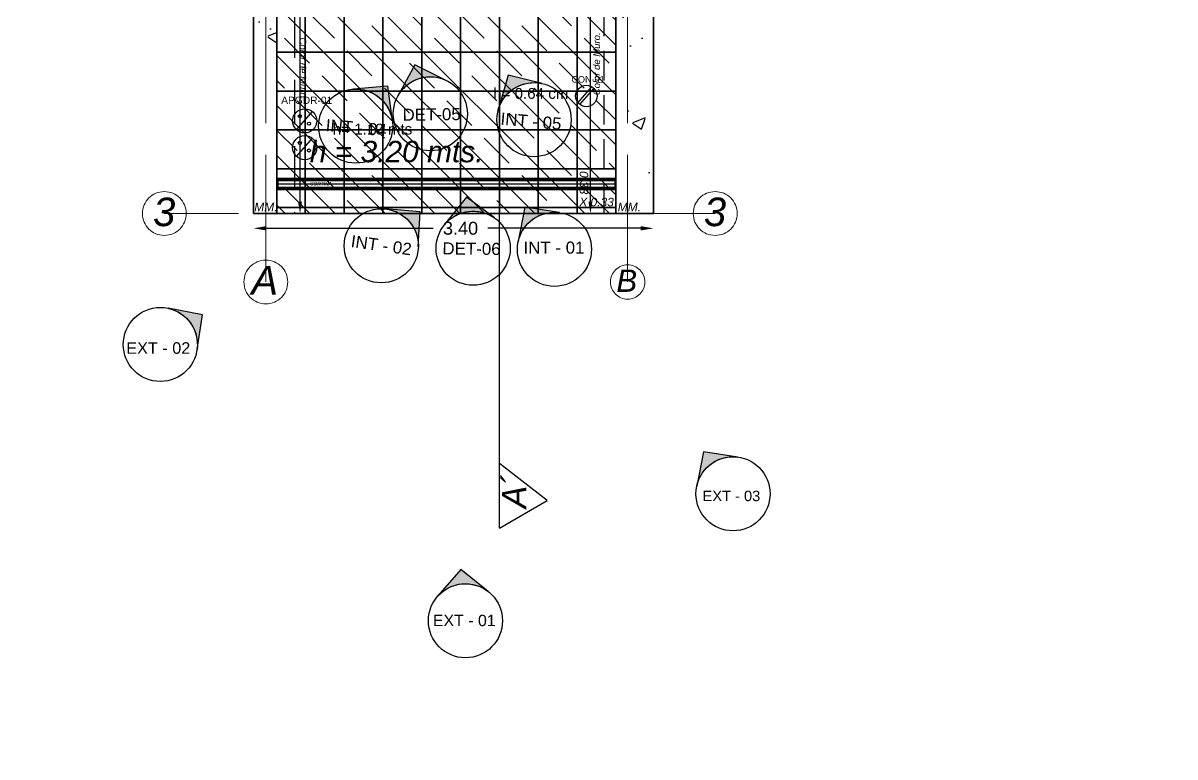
# Model space of a CAD drawing. Header units: millimetres. Extents: x 10930 to 21977, y 3784 to 7635.
# Drawn here: x 10967.34 to 10977.13, y 3807.18 to 3813.41 of the extents above; entities that cross this region are included whole.
import ezdxf

# ---------------------------------------------------------------- set-up
doc = ezdxf.new("R2010")
doc.units = ezdxf.units.MM
doc.linetypes.add('ACAD_ISO02W100', pattern=[15, 12, -3])
doc.linetypes.add('X-BB-NEW$0$HIDDEN2', pattern=[0.1875, 0.125, -0.0625])
for name, color, linetype, lineweight in [('CONTACTOS', 116, 'Continuous', 18), ('COTAS', 116, 'ACAD_ISO02W100', 20), ('PLAFON', 94, 'Continuous', 25)]:
    doc.layers.add(name, color=color, linetype=linetype, lineweight=lineweight)
for name, color, linetype in [('CORTE', 224, 'Continuous'), ('IMAGENES', 80, 'Continuous'), ('MEDIDAS.', 75, 'Continuous'), ('MUROS - ARQ.', 116, 'Continuous'), ('MUROS ACABADO.', 60, 'Continuous'), ('PISO PATIO PUBLICO', 81, 'Continuous')]:
    doc.layers.add(name, color=color, linetype=linetype)
doc.styles.get("Standard").update_dxf_attribs({"font": 'arial.ttf'})
doc.dimstyles.get("Standard").update_dxf_attribs({"dimtxt": 0.15, "dimasz": 0.18, "dimexe": 0.18, "dimexo": 0.0625, "dimgap": 0.09, "dimtad": 0, "dimtih": 1, "dimtoh": 1, "dimzin": 0, "dimdsep": 46, "dimtxsty": 'Standard', "dimblk2": 'ARCHTICK', "dimcen": 0.09, "dimadec": 0, "dimazin": 0, "dimtfac": 1, "dimtofl": 0, "dimtmove": 0, "dimatfit": 3, "dimfxl": 1, "dimtolj": 1, "dimtzin": 0, "dimarcsym": 0})

# ---------------------------------------------------------------- blocks, each defined once
blk = doc.blocks.new('*D156')
at = {"layer": 'Defpoints', "color": 0, "transparency": 16777216}
for p in [(10969.73033308479, 3822.01586480804), (10969.49504958172, 3811.795864808041), (10969.69059859015, 3811.795864808041)]:
    blk.add_point(p, dxfattribs=at)
at = {"layer": 'MEDIDAS.', "color": 0, "lineweight": -2, "transparency": 16777216}
for p, q in [((10969.73033308479, 3822.01586480804), (10969.69059859015, 3822.01586480804)), ((10969.69059859015, 3821.91586480804), (10969.69059859015, 3817.046922106812)), ((10969.69059859015, 3811.895864808041), (10969.69059859015, 3816.764807509268)), ((10969.49504958172, 3811.795864808041), (10969.69059859015, 3811.795864808041))]:
    blk.add_line(p, q, dxfattribs=at)
at = {"layer": 'MEDIDAS.', "color": 0, "transparency": 16777216}
for points in [[(10969.67393192348, 3821.91586480804), (10969.70726525681, 3821.91586480804), (10969.69059859015, 3822.01586480804)], [(10969.67393192348, 3811.895864808041), (10969.70726525681, 3811.895864808041), (10969.69059859015, 3811.795864808041)]]:
    blk.add_solid(points, dxfattribs=at)
at = {"layer": 'MEDIDAS.', "color": 0, "transparency": 16777216, "insert": (10969.69059859015, 3816.905864808042), "char_height": 0.1, "attachment_point": 5}
blk.add_mtext('\\A1;10.22', dxfattribs=at)
blk = doc.blocks.new('_ArchTick')
at = {"color": 0, "linetype": 'ByBlock', "const_width": 0.15}
blk.add_lwpolyline([(-0.5, -0.5), (0.5, 0.5)], dxfattribs=at)
blk = doc.blocks.new('*D157')
at = {"layer": 'Defpoints', "color": 0, "transparency": 16777216}
for p in [(10972.37504958172, 3820.75586480804), (10972.15854647204, 3811.79586480804), (10972.37504958172, 3811.79586480804)]:
    blk.add_point(p, dxfattribs=at)
at = {"layer": 'MEDIDAS.', "color": 0, "lineweight": -2, "transparency": 16777216}
for p, q in [((10972.37504958172, 3820.75586480804), (10972.15854647204, 3820.75586480804)), ((10972.15854647204, 3820.65586480804), (10972.15854647204, 3816.416922106812)), ((10972.15854647204, 3811.89586480804), (10972.15854647204, 3816.134807509268)), ((10972.37504958172, 3811.79586480804), (10972.15854647204, 3811.79586480804))]:
    blk.add_line(p, q, dxfattribs=at)
at = {"layer": 'MEDIDAS.', "color": 0, "transparency": 16777216}
for points in [[(10972.14187980538, 3820.65586480804), (10972.17521313871, 3820.65586480804), (10972.15854647204, 3820.75586480804)], [(10972.14187980538, 3811.89586480804), (10972.17521313871, 3811.89586480804), (10972.15854647204, 3811.79586480804)]]:
    blk.add_solid(points, dxfattribs=at)
at = {"layer": 'MEDIDAS.', "color": 0, "transparency": 16777216, "insert": (10972.15854647204, 3816.275864808042), "char_height": 0.1, "attachment_point": 5}
blk.add_mtext('\\A1;8.96', dxfattribs=at)
blk = doc.blocks.new('*D161')
at = {"layer": 'Defpoints', "color": 0, "transparency": 16777216}
for p in [(10969.29504958172, 3811.669997241464), (10972.69504958172, 3811.669997241464), (10972.69504958172, 3811.669997241464)]:
    blk.add_point(p, dxfattribs=at)
at = {"layer": 'MEDIDAS.', "color": 0, "lineweight": -2, "transparency": 16777216}
for p, q in [((10969.40504958172, 3811.669997241464), (10970.82240974543, 3811.669997241464)), ((10972.58504958172, 3811.669997241464), (10971.28768941801, 3811.669997241464))]:
    blk.add_line(p, q, dxfattribs=at)
at = {"layer": 'MEDIDAS.', "color": 0, "transparency": 16777216}
for points in [[(10969.40504958172, 3811.688330574798), (10969.40504958172, 3811.651663908131), (10969.29504958172, 3811.669997241464)], [(10972.58504958172, 3811.688330574798), (10972.58504958172, 3811.651663908131), (10972.69504958172, 3811.669997241464)]]:
    blk.add_solid(points, dxfattribs=at)
at = {"layer": 'MEDIDAS.', "color": 0, "transparency": 16777216, "insert": (10971.05504958172, 3811.669997241464), "char_height": 0.11, "attachment_point": 5}
blk.add_mtext('\\A1;3.40', dxfattribs=at)
blk = doc.blocks.new('contactos verdes')
at = {"layer": 'CONTACTOS', "lineweight": -3}
for p, q in [((10972.05315296055, 3812.73607004992), (10972.17135424358, 3812.872540679049)), ((10972.06847583259, 3812.722235081633), (10972.18846514526, 3812.859747928464)), ((10969.66199680671, 3812.506922747822), (10969.79640725195, 3812.662409472131)), ((10969.66199680671, 3812.279572202359), (10969.79640725195, 3812.435058926669))]:
    blk.add_line(p, q, dxfattribs=at)
for centre, radius in [((10972.12463351104, 3812.794158266752), 0.09125036660980475), ((10969.73075300586, 3812.583215353503), 0.1028697645342995), ((10969.68920995862, 3812.623301048922), 0.01336700641998865), ((10969.76740931134, 3812.558747369785), 0.01336700641998865), ((10969.73075300586, 3812.355864808041), 0.1028697645342995), ((10969.68920995862, 3812.39595050346), 0.01336700641998865), ((10969.76740931134, 3812.331396824323), 0.01336700641998865)]:
    blk.add_circle(centre, radius, dxfattribs=at)
at = {"layer": 'CONTACTOS', "color": 7}
for s, height, p in [('CON-01', 0.05503624369423085, (10971.99748044578, 3812.908580102494)), ('APGDR-01', 0.06204430338222357, (10969.5310228, 3812.727386944496))]:
    blk.add_text(s, height=height, dxfattribs=at).set_placement(p)
at = {"layer": 'CONTACTOS', "color": 124}
for s, p in [('h= 0.64 cm', (10971.33203804157, 3812.770479326819)), ('h= 1.10 mts', (10969.96915535735, 3812.467343686329))]:
    blk.add_text(s, height=0.09204336248979246, dxfattribs=at).set_placement(p)
blk = doc.blocks.new('COTAS COLOR VERDE')
at = {"layer": 'COTAS', "ltscale": 0.09}
for points in [[(10969.40013195667, 3811.213733478573), (10969.40013195667, 3822.792661706981)], [(10972.47504958172, 3811.213733478573), (10972.47504958172, 3822.792661706981)], [(10973.21923315066, 3811.79586480804), (10968.53736998988, 3811.79586480804)]]:
    blk.add_lwpolyline(points, dxfattribs=at)
at = {"layer": 'COTAS', "color": 122}
for centre, radius in [((10968.53736998988, 3811.79586480804), 0.1863993865534202), ((10973.21923315066, 3811.79586480804), 0.1863993865534202), ((10969.40013195667, 3811.213733478573), 0.1863993865534202), ((10972.47504958172, 3811.213733478573), 0.1458394031414434)]:
    blk.add_circle(centre, radius, dxfattribs=at)
at = {"layer": 'COTAS', "color": 122, "attachment_point": 1}
for s, insert, char_height in [('{\\fArial|b0|i1|c0|p34;3}', (10968.44186798777, 3811.931213338182), 0.2428180434479124), ('{\\fArial|b0|i1|c0|p34;3}', (10973.12373114855, 3811.931213338182), 0.2428180434479124), ('{\\fArial|b0|i1|c0|p34;A}', (10969.27758161915, 3811.349082008715), 0.2428180434479124), ('{\\fArial|b0|i1|c0|p34;B}', (10972.37916585372, 3811.319630548391), 0.1899815186262309)]:
    blk.add_mtext_dynamic_manual_height_columns(s, width=0.03032255829748465, gutter_width=8.818076655504683, heights=[0], dxfattribs=dict(at, insert=insert, char_height=char_height))
blk = doc.blocks.new('PISO VERDE')
at = {"layer": 'PISO PATIO PUBLICO'}
for points in [[(10969.49504958172, 3813.165864808042), (10969.49504958172, 3813.495864808041), (10969.73504958172, 3813.495864808041), (10969.73504958172, 3813.165864808042), (10969.49504958172, 3813.165864808042)], [(10969.73504958172, 3813.165864808042), (10969.73504958172, 3813.495864808041), (10970.06504958172, 3813.495864808041), (10970.06504958172, 3813.165864808042), (10969.73504958172, 3813.165864808042)], [(10970.06504958172, 3813.165864808042), (10970.06504958172, 3813.495864808041), (10970.39504958172, 3813.495864808041), (10970.39504958172, 3813.165864808042), (10970.06504958172, 3813.165864808042)], [(10970.39504958172, 3813.165864808042), (10970.39504958172, 3813.495864808041), (10970.72504958172, 3813.495864808041), (10970.72504958172, 3813.165864808042), (10970.39504958172, 3813.165864808042)], [(10970.72504958172, 3813.165864808042), (10970.72504958172, 3813.495864808041), (10971.05504958172, 3813.495864808041), (10971.05504958172, 3813.165864808042), (10970.72504958172, 3813.165864808042)], [(10971.05504958172, 3813.165864808042), (10971.05504958172, 3813.495864808041), (10971.38504958172, 3813.495864808041), (10971.38504958172, 3813.165864808042), (10971.05504958172, 3813.165864808042)], [(10971.38504958172, 3813.165864808042), (10971.38504958172, 3813.495864808041), (10971.71504958172, 3813.495864808041), (10971.71504958172, 3813.165864808042), (10971.38504958172, 3813.165864808042)], [(10971.71504958172, 3813.165864808042), (10971.71504958172, 3813.495864808041), (10972.04504958172, 3813.495864808041), (10972.04504958172, 3813.165864808042), (10971.71504958172, 3813.165864808042)], [(10972.04504958172, 3813.165864808042), (10972.04504958172, 3813.495864808041), (10972.37504958172, 3813.495864808041), (10972.37504958172, 3813.165864808042), (10972.04504958172, 3813.165864808042)], [(10969.49504958172, 3812.835864808042), (10969.49504958172, 3813.165864808042), (10969.73504958172, 3813.165864808042), (10969.73504958172, 3812.835864808042), (10969.49504958172, 3812.835864808042)], [(10969.73504958172, 3812.835864808042), (10969.73504958172, 3813.165864808042), (10970.06504958172, 3813.165864808042), (10970.06504958172, 3812.835864808042), (10969.73504958172, 3812.835864808042)], [(10970.06504958172, 3812.835864808042), (10970.06504958172, 3813.165864808042), (10970.39504958172, 3813.165864808042), (10970.39504958172, 3812.835864808042), (10970.06504958172, 3812.835864808042)], [(10970.39504958172, 3812.835864808042), (10970.39504958172, 3813.165864808042), (10970.72504958172, 3813.165864808042), (10970.72504958172, 3812.835864808042), (10970.39504958172, 3812.835864808042)], [(10970.72504958172, 3812.835864808042), (10970.72504958172, 3813.165864808042), (10971.05504958172, 3813.165864808042), (10971.05504958172, 3812.835864808042), (10970.72504958172, 3812.835864808042)], [(10971.05504958172, 3812.835864808042), (10971.05504958172, 3813.165864808042), (10971.38504958172, 3813.165864808042), (10971.38504958172, 3812.835864808042), (10971.05504958172, 3812.835864808042)], [(10971.38504958172, 3812.835864808042), (10971.38504958172, 3813.165864808042), (10971.71504958172, 3813.165864808042), (10971.71504958172, 3812.835864808042), (10971.38504958172, 3812.835864808042)], [(10971.71504958172, 3812.835864808042), (10971.71504958172, 3813.165864808042), (10972.04504958172, 3813.165864808042), (10972.04504958172, 3812.835864808042), (10971.71504958172, 3812.835864808042)], [(10972.04504958172, 3812.835864808042), (10972.04504958172, 3813.165864808042), (10972.37504958172, 3813.165864808042), (10972.37504958172, 3812.835864808042), (10972.04504958172, 3812.835864808042)], [(10969.49504958172, 3812.505864808042), (10969.49504958172, 3812.835864808042), (10969.73504958172, 3812.835864808042), (10969.73504958172, 3812.505864808042), (10969.49504958172, 3812.505864808042)], [(10969.73504958172, 3812.505864808042), (10969.73504958172, 3812.835864808042), (10970.06504958172, 3812.835864808042), (10970.06504958172, 3812.505864808042), (10969.73504958172, 3812.505864808042)], [(10970.06504958172, 3812.505864808042), (10970.06504958172, 3812.835864808042), (10970.39504958172, 3812.835864808042), (10970.39504958172, 3812.505864808042), (10970.06504958172, 3812.505864808042)], [(10970.39504958172, 3812.505864808042), (10970.39504958172, 3812.835864808042), (10970.72504958172, 3812.835864808042), (10970.72504958172, 3812.505864808042), (10970.39504958172, 3812.505864808042)], [(10970.72504958172, 3812.505864808042), (10970.72504958172, 3812.835864808042), (10971.05504958172, 3812.835864808042), (10971.05504958172, 3812.505864808042), (10970.72504958172, 3812.505864808042)], [(10971.05504958172, 3812.505864808042), (10971.05504958172, 3812.835864808042), (10971.38504958172, 3812.835864808042), (10971.38504958172, 3812.505864808042), (10971.05504958172, 3812.505864808042)], [(10971.38504958172, 3812.505864808042), (10971.38504958172, 3812.835864808042), (10971.71504958172, 3812.835864808042), (10971.71504958172, 3812.505864808042), (10971.38504958172, 3812.505864808042)], [(10971.71504958172, 3812.505864808042), (10971.71504958172, 3812.835864808042), (10972.04504958172, 3812.835864808042), (10972.04504958172, 3812.505864808042), (10971.71504958172, 3812.505864808042)], [(10972.04504958172, 3812.505864808042), (10972.04504958172, 3812.835864808042), (10972.37504958172, 3812.835864808042), (10972.37504958172, 3812.505864808042), (10972.04504958172, 3812.505864808042)], [(10969.49504958172, 3812.175864808042), (10969.49504958172, 3812.505864808042), (10969.73504958172, 3812.505864808042), (10969.73504958172, 3812.175864808042), (10969.49504958172, 3812.175864808042)], [(10969.73504958172, 3812.175864808042), (10969.73504958172, 3812.505864808042), (10970.06504958172, 3812.505864808042), (10970.06504958172, 3812.175864808042), (10969.73504958172, 3812.175864808042)], [(10970.06504958172, 3812.175864808042), (10970.06504958172, 3812.505864808042), (10970.39504958172, 3812.505864808042), (10970.39504958172, 3812.175864808042), (10970.06504958172, 3812.175864808042)], [(10970.39504958172, 3812.175864808042), (10970.39504958172, 3812.505864808042), (10970.72504958172, 3812.505864808042), (10970.72504958172, 3812.175864808042), (10970.39504958172, 3812.175864808042)], [(10970.72504958172, 3812.175864808042), (10970.72504958172, 3812.505864808042), (10971.05504958172, 3812.505864808042), (10971.05504958172, 3812.175864808042), (10970.72504958172, 3812.175864808042)], [(10971.05504958172, 3812.175864808042), (10971.05504958172, 3812.505864808042), (10971.38504958172, 3812.505864808042), (10971.38504958172, 3812.175864808042), (10971.05504958172, 3812.175864808042)], [(10971.38504958172, 3812.175864808042), (10971.38504958172, 3812.505864808042), (10971.71504958172, 3812.505864808042), (10971.71504958172, 3812.175864808042), (10971.38504958172, 3812.175864808042)], [(10971.71504958172, 3812.175864808042), (10971.71504958172, 3812.505864808042), (10972.04504958172, 3812.505864808042), (10972.04504958172, 3812.175864808042), (10971.71504958172, 3812.175864808042)], [(10972.04504958172, 3812.175864808042), (10972.04504958172, 3812.505864808042), (10972.37504958172, 3812.505864808042), (10972.37504958172, 3812.175864808042), (10972.04504958172, 3812.175864808042)], [(10969.49504958172, 3811.845864808042), (10969.49504958172, 3812.175864808042), (10969.73504958172, 3812.175864808042), (10969.73504958172, 3811.845864808042), (10969.49504958172, 3811.845864808042)], [(10969.73504958172, 3811.845864808042), (10969.73504958172, 3812.175864808042), (10970.06504958172, 3812.175864808042), (10970.06504958172, 3811.845864808042), (10969.73504958172, 3811.845864808042)], [(10970.06504958172, 3811.845864808042), (10970.06504958172, 3812.175864808042), (10970.39504958172, 3812.175864808042), (10970.39504958172, 3811.845864808042), (10970.06504958172, 3811.845864808042)], [(10970.39504958172, 3811.845864808042), (10970.39504958172, 3812.175864808042), (10970.72504958172, 3812.175864808042), (10970.72504958172, 3811.845864808042), (10970.39504958172, 3811.845864808042)], [(10970.72504958172, 3811.845864808042), (10970.72504958172, 3812.175864808042), (10971.05504958172, 3812.175864808042), (10971.05504958172, 3811.845864808042), (10970.72504958172, 3811.845864808042)], [(10971.05504958172, 3811.845864808042), (10971.05504958172, 3812.175864808042), (10971.38504958172, 3812.175864808042), (10971.38504958172, 3811.845864808042), (10971.05504958172, 3811.845864808042)], [(10971.38504958172, 3811.845864808042), (10971.38504958172, 3812.175864808042), (10971.71504958172, 3812.175864808042), (10971.71504958172, 3811.845864808042), (10971.38504958172, 3811.845864808042)], [(10971.71504958172, 3811.845864808042), (10971.71504958172, 3812.175864808042), (10972.04504958172, 3812.175864808042), (10972.04504958172, 3811.845864808042), (10971.71504958172, 3811.845864808042)], [(10972.04504958172, 3811.845864808042), (10972.04504958172, 3812.175864808042), (10972.37504958172, 3812.175864808042), (10972.37504958172, 3811.845864808042), (10972.04504958172, 3811.845864808042)], [(10969.49504958172, 3811.795864808042), (10969.49504958172, 3811.845864808042), (10969.73504958172, 3811.845864808042), (10969.73504958172, 3811.795864808042), (10969.49504958172, 3811.795864808042)], [(10969.73504958172, 3811.795864808042), (10969.73504958172, 3811.845864808042), (10970.06504958172, 3811.845864808042), (10970.06504958172, 3811.795864808042), (10969.73504958172, 3811.795864808042)], [(10970.06504958172, 3811.795864808042), (10970.06504958172, 3811.845864808042), (10970.39504958172, 3811.845864808042), (10970.39504958172, 3811.795864808042), (10970.06504958172, 3811.795864808042)], [(10970.39504958172, 3811.795864808042), (10970.39504958172, 3811.845864808042), (10970.72504958172, 3811.845864808042), (10970.72504958172, 3811.795864808042), (10970.39504958172, 3811.795864808042)], [(10970.72504958172, 3811.795864808042), (10970.72504958172, 3811.845864808042), (10971.05504958172, 3811.845864808042), (10971.05504958172, 3811.795864808042), (10970.72504958172, 3811.795864808042)], [(10971.05504958172, 3811.795864808042), (10971.05504958172, 3811.845864808042), (10971.38504958172, 3811.845864808042), (10971.38504958172, 3811.795864808042), (10971.05504958172, 3811.795864808042)], [(10971.38504958172, 3811.795864808042), (10971.38504958172, 3811.845864808042), (10971.71504958172, 3811.845864808042), (10971.71504958172, 3811.795864808042), (10971.38504958172, 3811.795864808042)], [(10971.71504958172, 3811.795864808042), (10971.71504958172, 3811.845864808042), (10972.04504958172, 3811.845864808042), (10972.04504958172, 3811.795864808042), (10971.71504958172, 3811.795864808042)], [(10972.04504958172, 3811.795864808042), (10972.04504958172, 3811.845864808042), (10972.37504958172, 3811.845864808042), (10972.37504958172, 3811.795864808042), (10972.04504958172, 3811.795864808042)]]:
    blk.add_lwpolyline(points, dxfattribs=at)
blk = doc.blocks.new('IMFOR DE PISO VERDE')
at = {"layer": 'PISO PATIO PUBLICO', "color": 61, "insert": (10972.14025618795, 3812.157246111374), "char_height": 0.07291732539227498, "attachment_point": 1, "rotation": 270}
blk.add_mtext_dynamic_manual_height_columns('{\\fArial|b0|i1|c0|p34;0.33}', width=3.702998878402042, gutter_width=12.5, heights=[0], dxfattribs=at)
at = {"layer": 'PISO PATIO PUBLICO', "color": 61, "char_height": 0.07291732539227498, "attachment_point": 1}
for s, insert in [('{\\fArial|b0|i1|c0|p34;X}', (10972.06420738725, 3811.93108817414)), ('{\\fArial|b0|i1|c0|p34;0.33}', (10972.15931679787, 3811.929614833446))]:
    blk.add_mtext_dynamic_manual_height_columns(s, width=3.702998878402042, gutter_width=12.5, heights=[0], dxfattribs=dict(at, insert=insert))
blk = doc.blocks.new('FLECHA DOS')
at = {"layer": 'CORTE'}
blk.add_line((10970.72504958172, 3809.121042254999), (10970.72504958172, 3823.697857952679), dxfattribs=at)
blk.add_lwpolyline([(10970.72504958172, 3809.121042254999), (10971.13022006171, 3809.354967540692), (10970.72504958172, 3809.671482549933)], dxfattribs=at)
at = {"layer": 'CORTE', "insert": (10970.74818047858, 3809.289589436843), "char_height": 0.2068165059238019, "attachment_point": 1, "rotation": 90}
blk.add_mtext_dynamic_manual_height_columns('{\\fArial|b0|i1|c0|p34;A´}', width=0.03032255829748465, gutter_width=8.818076655504683, heights=[0], dxfattribs=at)

msp = doc.modelspace()

# ---------------------------------------------------------------- hatches: boundary and pattern name
at = {"layer": 'IMAGENES'}
h = msp.add_hatch(color=60, dxfattribs=at)
h.dxf.hatch_style = 1
edge = h.paths.add_edge_path()
edge.add_line((10970.93344209835, 3812.927617610159), (10970.66763699026, 3813.060367081887))
edge.add_line((10970.66763699026, 3813.060367081887), (10970.52488506035, 3812.799797198288))
edge.add_arc((10970.79812542034, 3812.643282160102), 0.3148924443465213, 64.54998702755807, 150.1954513349835, ccw=False)
h = msp.add_hatch(color=60, dxfattribs=at)
h.dxf.hatch_style = 1
edge = h.paths.add_edge_path()
edge.add_line((10971.74915074607, 3812.90055237018), (10971.46065872395, 3812.971595532408))
edge.add_line((10971.46065872395, 3812.971595532408), (10971.37870664935, 3812.686010807323))
edge.add_arc((10971.67967845104, 3812.593419090106), 0.3148924443474168, 77.254413767254, 162.8998780746129, ccw=False)
h = msp.add_hatch(color=60, dxfattribs=at)
h.dxf.hatch_style = 1
edge = h.paths.add_edge_path()
edge.add_line((10970.47549315069, 3812.584227333002), (10970.43818479043, 3812.878986326054))
edge.add_line((10970.43818479043, 3812.878986326054), (10970.14222119839, 3812.85290319124))
edge.add_arc((10970.16390081317, 3812.538757928965), 0.3148924443472293, 8.302340249768008, 93.9478045571218, ccw=False)
h = msp.add_hatch(color=60, dxfattribs=at)
h.dxf.hatch_style = 1
edge = h.paths.add_edge_path()
edge.add_line((10971.34377600936, 3811.757895040283), (10971.10429837999, 3811.933750784474))
edge.add_line((10971.10429837999, 3811.933750784474), (10970.91947151381, 3811.701127038335))
edge.add_arc((10971.16225131055, 3811.500589705652), 0.3148924443475714, 54.79765797678368, 140.4431222841748, ccw=False)
h = msp.add_hatch(color=60, dxfattribs=at)
h.dxf.hatch_style = 1
edge = h.paths.add_edge_path()
edge.add_line((10970.69612009221, 3811.512134291172), (10970.71063741902, 3811.808890125072))
edge.add_line((10970.71063741902, 3811.808890125072), (10970.41464735541, 3811.834671125394))
edge.add_arc((10970.38136821603, 3811.521542157731), 0.3148924443480189, -1.7120489233549279, 83.93341538379423, ccw=False)
h = msp.add_hatch(color=60, dxfattribs=at)
h.dxf.hatch_style = 1
edge = h.paths.add_edge_path()
edge.add_line((10971.89544294469, 3811.803549936146), (10971.60184830845, 3811.849123692888))
edge.add_line((10971.60184830845, 3811.849123692888), (10971.54515339698, 3811.557472420397))
edge.add_arc((10971.85306224399, 3811.491522489092), 0.3148924443454346, 82.26521139863138, 167.9106757062829, ccw=False)
h = msp.add_hatch(color=60, dxfattribs=at)
h.dxf.hatch_style = 1
edge = h.paths.add_edge_path()
edge.add_line((10968.81540015258, 3810.640245655015), (10968.86097390932, 3810.933840291253))
edge.add_line((10968.86097390932, 3810.933840291253), (10968.56932263683, 3810.990535202724))
edge.add_arc((10968.50337270552, 3810.682626355711), 0.3148924443483567, -7.734788600727825, 77.910675706566, ccw=False)
h = msp.add_hatch(color=60, dxfattribs=at)
h.dxf.hatch_style = 1
edge = h.paths.add_edge_path()
edge.add_line((10973.41300981031, 3809.725640635381), (10973.11941517407, 3809.771214392122))
edge.add_line((10973.11941517407, 3809.771214392122), (10973.0627202626, 3809.47956311963))
edge.add_arc((10973.37062910961, 3809.413613188326), 0.3148924443470228, 82.2652113989817, 167.910675706514, ccw=False)
h = msp.add_hatch(color=60, dxfattribs=at)
h.dxf.hatch_style = 1
edge = h.paths.add_edge_path()
edge.add_line((10971.28925254135, 3808.583265911778), (10971.05777900632, 3808.76953126098))
edge.add_line((10971.05777900632, 3808.76953126098), (10970.86285413648, 3808.545301305692))
edge.add_arc((10971.09653605439, 3808.334232566299), 0.3148924443465658, 52.26521139902809, 137.9106757064466, ccw=False)
at = {"layer": 'MUROS ACABADO.'}
h = msp.add_hatch(dxfattribs=at)
h.set_pattern_fill('AR-CONC', color=50, scale=0.006)
h.set_pattern_definition([(49.99999999999999, (0, 0), (1.093108013976024, -0.09563451323341852), [0.1143, -1.2573]), (355, (0, 0), (-0.2114605285498161, 1.146341071434211), [0.09144000000000001, -1.00584350502]), (100.4514447, (0.091092042, -0.007969521), (0.8816474825421197, 1.050706511473171), [0.0971400528, -1.0685414676]), (46.18420000000002, (0, 0.3048), (1.626474245352779, -0.2522539675963629), [0.17145, -1.88595]), (96.63555760999996, (0.1355394, 0.283779), (1.424424804309018, 1.484556747586329), [0.14571013884, -1.60281364896]), (351.1841511700001, (0, 0.3048), (1.424424804389862, 1.484556747513196), [0.13715980242, -1.50875839152]), (21, (0.1524, 0.2286), (0.9096863476147949, -0.6135911891225256), [0.1143, -1.2573]), (326.0000000000001, (0.1524, 0.2286), (0.3708121700858825, 1.105127796733916), [0.09144000000000001, -1.00584]), (71.45144499999999, (0.2282071956, 0.1774674006), (1.280498515672297, 0.4915366133154315), [0.09714005280000002, -1.0685396256]), (37.50000000000001, (0, 0), (0.0185316195035509, 0.5073302332389187), [0, -0.9936480000000001, 0, -1.02108, 0, -1.00965]), (7.499999999999999, (0, 0), (0.4009179750618345, 0.6010834489087171), [0, -0.5821679999999999, 0, -0.970788, 0, -0.38481]), (327.5, (-0.339852, 0), (0.8135435710012284, -0.03437246395604066), [0, -0.381, 0, -1.18872, 0, -1.57734]), (317.5, (-0.492252, 0), (0.8887750883161083, 0.1525589461999982), [0, -0.4953, 0, -0.789432, 0, -1.12014])])
h.paths.add_polyline_path([(10969.29504958172, 3822.21586480804), (10972.69504958172, 3822.21586480804), (10972.69504958172, 3811.79586480804), (10972.37504958172, 3811.79586480804), (10972.37504958172, 3822.01586480804), (10969.49504958172, 3822.01586480804), (10969.49504958172, 3811.795864808041), (10969.29504958172, 3811.795864808041)])
h = msp.add_hatch(color=253, dxfattribs=at)
h.dxf.hatch_style = 1
h.paths.add_polyline_path([(10970.97669844339, 3815.581022545257), (10973.30669844339, 3815.581022545258)], flags=0)
edge = h.paths.add_edge_path(flags=17)
edge.add_line((10970.97669844339, 3815.581022545257), (10973.30669844339, 3815.581022545258))
edge.add_line((10970.97669844339, 3815.581022545258), (10970.97669844339, 3813.005057409418))
edge.add_line((10970.97669844339, 3813.005057409418), (10973.30669844339, 3813.005057409418))
edge.add_line((10973.30669844339, 3813.005057409418), (10973.30669844339, 3814.305057409417))
edge.add_line((10973.30669844339, 3814.305057409417), (10973.38669844339, 3814.305057409418))
edge.add_line((10973.38669844339, 3814.305057409418), (10973.38669844339, 3814.275057409418))
edge.add_line((10973.38669844339, 3814.275057409418), (10973.40669844339, 3814.275057409418))
edge.add_line((10973.40669844339, 3814.275057409418), (10973.40669844339, 3812.905057409418))
edge.add_line((10973.40669844339, 3812.905057409418), (10970.97669844339, 3812.905057409417))
edge.add_line((10970.97669844339, 3812.905057409417), (10970.97669844339, 3812.851022545258))
edge.add_line((10970.97669844339, 3812.851022545258), (10970.97669844339, 3812.751022545258))
edge.add_line((10970.97669844339, 3812.751022545258), (10970.73669844339, 3812.751022545258))
edge.add_line((10970.73669844339, 3812.751022545258), (10970.73669844339, 3802.651022545258))
edge.add_line((10970.73669844339, 3802.651022545258), (10971.24669844339, 3802.651022545258))
edge.add_line((10971.24669844339, 3802.651022545258), (10971.24669844339, 3802.551022545259))
edge.add_line((10971.24669844339, 3802.551022545259), (10970.63669844339, 3802.551022545259))
edge.add_line((10970.63669844339, 3802.551022545259), (10970.63669844339, 3812.851022545258))
edge.add_line((10970.63669844339, 3812.851022545258), (10970.87669844339, 3812.851022545258))
edge.add_line((10970.87669844339, 3812.851022545258), (10970.87669844339, 3815.581022545257))
edge.add_line((10970.87669844339, 3815.581022545257), (10968.50669844339, 3815.581022545258))
edge.add_line((10968.50669844339, 3815.581022545258), (10968.50669844339, 3814.981022545257))
edge.add_line((10968.50669844339, 3814.981022545257), (10967.33669844339, 3814.981022545259))
edge.add_line((10967.33669844339, 3814.981022545259), (10967.33669844339, 3818.621022545258))
edge.add_line((10967.33669844339, 3818.621022545258), (10967.73669844339, 3818.621022545258))
edge.add_line((10967.73669844339, 3818.621022545258), (10967.73669844339, 3818.521022545257))
edge.add_line((10967.73669844339, 3818.521022545257), (10967.43669844339, 3818.521022545258))
edge.add_line((10967.43669844339, 3818.521022545258), (10967.43669844339, 3815.681022545258))
edge.add_line((10967.43669844339, 3815.681022545258), (10967.45669844339, 3815.681022545258))
edge.add_line((10967.45669844339, 3815.681022545258), (10967.45669844339, 3815.081022545258))
edge.add_line((10967.45669844339, 3815.081022545258), (10968.40669844339, 3815.081022545258))
edge.add_line((10968.40669844339, 3815.081022545258), (10968.40669844339, 3815.681022545258))
edge.add_line((10968.40669844339, 3815.681022545258), (10973.40669844339, 3815.681022545258))
edge.add_line((10973.40669844339, 3815.681022545258), (10973.40669844338, 3816.281022545258))
edge.add_line((10973.40669844338, 3816.281022545258), (10974.60669844339, 3816.281022545258))
edge.add_line((10974.60669844339, 3816.281022545258), (10974.60669844339, 3815.681022545259))
edge.add_line((10974.60669844339, 3815.681022545259), (10977.12669844339, 3815.681022545257))
edge.add_line((10977.12669844339, 3815.681022545257), (10977.12669844339, 3815.096022545259))
edge.add_line((10977.12669844339, 3815.096022545259), (10977.04169844339, 3815.096022545259))
edge.add_line((10977.04169844339, 3815.096022545259), (10977.04169844339, 3815.131022545258))
edge.add_line((10977.04169844339, 3815.131022545258), (10977.02669844339, 3815.131022545258))
edge.add_line((10977.02669844339, 3815.131022545258), (10977.02669844339, 3815.581022545258))
edge.add_line((10977.02669844339, 3815.581022545258), (10974.50669844339, 3815.581022545258))
edge.add_line((10974.50669844339, 3815.581022545258), (10974.50669844339, 3816.181022545258))
edge.add_line((10974.50669844339, 3816.181022545258), (10973.50669844339, 3816.181022545258))
edge.add_line((10973.50669844339, 3816.181022545258), (10973.50669844339, 3815.031022545258))
edge.add_line((10973.50669844339, 3815.031022545258), (10973.40669844339, 3815.031022545258))
edge.add_line((10973.40669844339, 3815.031022545258), (10973.38669844339, 3815.031022545258))
edge.add_line((10973.38669844339, 3815.031022545258), (10973.38669844339, 3815.001022545258))
edge.add_line((10973.38669844339, 3815.001022545258), (10973.30669844339, 3815.001022545257))
edge.add_line((10973.30669844339, 3815.001022545257), (10973.30669844339, 3815.031022545258))
edge.add_line((10973.30669844339, 3815.031022545258), (10973.30669844339, 3815.581022545258))
edge = h.paths.add_edge_path()
edge.add_line((10971.24669844339, 3802.551022545259), (10971.34669844339, 3802.551022545259))
edge.add_line((10971.24669844339, 3801.471022545259), (10971.24669844339, 3802.551022545259))
edge.add_line((10971.24669844339, 3801.471022545259), (10970.64669844339, 3801.471022545259))
edge.add_line((10970.64669844339, 3801.471022545259), (10970.64669844339, 3798.491022545258))
edge.add_line((10970.64669844339, 3798.491022545258), (10971.38099373292, 3798.491022545258))
edge.add_line((10971.38099373292, 3798.491022545258), (10971.06288708056, 3796.039019220637))
edge.add_line((10971.06288708056, 3796.039019220637), (10973.37669844339, 3796.039019220637))
edge.add_line((10973.37669844339, 3796.039019220637), (10973.37669844339, 3796.939019220637))
edge.add_line((10973.37669844339, 3796.939019220637), (10973.27669844339, 3796.939019220637))
edge.add_line((10973.27669844339, 3796.939019220637), (10973.27669844339, 3796.139019220637))
edge.add_line((10973.27669844339, 3796.139019220637), (10971.17669844339, 3796.139019220637))
edge.add_line((10971.17669844339, 3796.139019220637), (10971.49396706983, 3798.631022545259))
edge.add_line((10971.49396706983, 3798.631022545259), (10971.39396706983, 3798.631022545259))
edge.add_line((10971.39396706983, 3798.631022545259), (10971.39396706983, 3798.591022545259))
edge.add_line((10971.39396706983, 3798.591022545259), (10970.74669844339, 3798.591022545259))
edge.add_line((10970.74669844339, 3798.591022545259), (10970.74669844339, 3801.371022545259))
edge.add_line((10970.74669844339, 3801.371022545259), (10971.34669844339, 3801.371022545259))
edge.add_line((10971.34669844339, 3801.371022545259), (10971.34669844339, 3802.551022545259))
edge = h.paths.add_edge_path(flags=17)
edge.add_line((10973.30669844339, 3815.581022545258), (10970.97669844339, 3815.581022545258))
edge.add_line((10973.30669844339, 3815.031022545258), (10973.30669844339, 3815.581022545258))
edge.add_line((10973.30669844339, 3815.001022545257), (10973.30669844339, 3815.031022545258))
edge.add_line((10973.38669844339, 3815.001022545258), (10973.30669844339, 3815.001022545257))
edge.add_line((10973.38669844339, 3815.031022545258), (10973.38669844339, 3815.001022545258))
edge.add_line((10973.40669844339, 3815.031022545258), (10973.38669844339, 3815.031022545258))
edge.add_line((10973.50669844339, 3815.031022545258), (10973.40669844339, 3815.031022545258))
edge.add_line((10973.50669844339, 3816.181022545258), (10973.50669844339, 3815.031022545258))
edge.add_line((10974.50669844339, 3816.181022545258), (10973.50669844339, 3816.181022545258))
edge.add_line((10974.50669844339, 3815.581022545258), (10974.50669844339, 3816.181022545258))
edge.add_line((10977.02669844339, 3815.581022545258), (10974.50669844339, 3815.581022545258))
edge.add_line((10977.02669844339, 3815.131022545258), (10977.02669844339, 3815.581022545258))
edge.add_line((10977.04169844339, 3815.131022545258), (10977.02669844339, 3815.131022545258))
edge.add_line((10977.04169844339, 3815.096022545259), (10977.04169844339, 3815.131022545258))
edge.add_line((10977.12669844339, 3815.096022545259), (10977.04169844339, 3815.096022545259))
edge.add_line((10977.12669844339, 3815.681022545257), (10977.12669844339, 3815.096022545259))
edge.add_line((10974.60669844339, 3815.681022545259), (10977.12669844339, 3815.681022545257))
edge.add_line((10974.60669844339, 3816.281022545258), (10974.60669844339, 3815.681022545259))
edge.add_line((10973.40669844338, 3816.281022545258), (10974.60669844339, 3816.281022545258))
edge.add_line((10973.40669844339, 3815.681022545258), (10973.40669844338, 3816.281022545258))
edge.add_line((10968.40669844339, 3815.681022545258), (10973.40669844339, 3815.681022545258))
edge.add_line((10968.40669844339, 3815.081022545258), (10968.40669844339, 3815.681022545258))
edge.add_line((10967.45669844339, 3815.081022545258), (10968.40669844339, 3815.081022545258))
edge.add_line((10967.45669844339, 3815.681022545258), (10967.45669844339, 3815.081022545258))
edge.add_line((10967.43669844339, 3815.681022545258), (10967.45669844339, 3815.681022545258))
edge.add_line((10967.43669844339, 3818.521022545258), (10967.43669844339, 3815.681022545258))
edge.add_line((10967.73669844339, 3818.521022545257), (10967.43669844339, 3818.521022545258))
edge.add_line((10967.73669844339, 3818.621022545258), (10967.73669844339, 3818.521022545257))
edge.add_line((10967.33669844339, 3818.621022545258), (10967.73669844339, 3818.621022545258))
edge.add_line((10967.33669844339, 3814.981022545259), (10967.33669844339, 3818.621022545258))
edge.add_line((10968.50669844339, 3814.981022545257), (10967.33669844339, 3814.981022545259))
edge.add_line((10968.50669844339, 3815.581022545258), (10968.50669844339, 3814.981022545257))
edge.add_line((10970.87669844339, 3815.581022545257), (10968.50669844339, 3815.581022545258))
edge.add_line((10970.87669844339, 3812.851022545258), (10970.87669844339, 3815.581022545257))
edge.add_line((10970.63669844339, 3812.851022545258), (10970.87669844339, 3812.851022545258))
edge.add_line((10970.63669844339, 3802.551022545259), (10970.63669844339, 3812.851022545258))
edge.add_line((10971.24669844339, 3802.551022545259), (10970.63669844339, 3802.551022545259))
edge.add_line((10971.24669844339, 3802.651022545258), (10971.24669844339, 3802.551022545259))
edge.add_line((10970.73669844339, 3802.651022545258), (10971.24669844339, 3802.651022545258))
edge.add_line((10970.73669844339, 3812.751022545258), (10970.73669844339, 3802.651022545258))
edge.add_line((10970.97669844339, 3812.751022545258), (10970.73669844339, 3812.751022545258))
edge.add_line((10970.97669844339, 3812.851022545258), (10970.97669844339, 3812.751022545258))
edge.add_line((10970.97669844339, 3812.905057409417), (10970.97669844339, 3812.851022545258))
edge.add_line((10973.40669844339, 3812.905057409418), (10970.97669844339, 3812.905057409417))
edge.add_line((10973.40669844339, 3814.275057409418), (10973.40669844339, 3812.905057409418))
edge.add_line((10973.38669844339, 3814.275057409418), (10973.40669844339, 3814.275057409418))
edge.add_line((10973.38669844339, 3814.305057409418), (10973.38669844339, 3814.275057409418))
edge.add_line((10973.30669844339, 3814.305057409417), (10973.38669844339, 3814.305057409418))
edge.add_line((10973.30669844339, 3813.005057409418), (10973.30669844339, 3814.305057409417))
edge.add_line((10970.97669844339, 3813.005057409418), (10973.30669844339, 3813.005057409418))
edge.add_line((10970.97669844339, 3815.581022545258), (10970.97669844339, 3813.005057409418))
h = msp.add_hatch(color=253, dxfattribs=at)
h.dxf.hatch_style = 1
h.paths.add_polyline_path([(10970.97669844339, 3815.581022545257), (10973.30669844339, 3815.581022545258)], flags=0)
edge = h.paths.add_edge_path(flags=17)
edge.add_line((10970.97669844339, 3815.581022545257), (10973.30669844339, 3815.581022545258))
edge.add_line((10970.97669844339, 3815.581022545258), (10970.97669844339, 3813.005057409418))
edge.add_line((10970.97669844339, 3813.005057409418), (10973.30669844339, 3813.005057409418))
edge.add_line((10973.30669844339, 3813.005057409418), (10973.30669844339, 3814.305057409417))
edge.add_line((10973.30669844339, 3814.305057409417), (10973.38669844339, 3814.305057409418))
edge.add_line((10973.38669844339, 3814.305057409418), (10973.38669844339, 3814.275057409418))
edge.add_line((10973.38669844339, 3814.275057409418), (10973.40669844339, 3814.275057409418))
edge.add_line((10973.40669844339, 3814.275057409418), (10973.40669844339, 3812.905057409418))
edge.add_line((10973.40669844339, 3812.905057409418), (10970.97669844339, 3812.905057409417))
edge.add_line((10970.97669844339, 3812.905057409417), (10970.97669844339, 3812.851022545258))
edge.add_line((10970.97669844339, 3812.851022545258), (10970.97669844339, 3812.751022545258))
edge.add_line((10970.97669844339, 3812.751022545258), (10970.73669844339, 3812.751022545258))
edge.add_line((10970.73669844339, 3812.751022545258), (10970.73669844339, 3802.651022545258))
edge.add_line((10970.73669844339, 3802.651022545258), (10971.24669844339, 3802.651022545258))
edge.add_line((10971.24669844339, 3802.651022545258), (10971.24669844339, 3802.551022545259))
edge.add_line((10971.24669844339, 3802.551022545259), (10970.63669844339, 3802.551022545259))
edge.add_line((10970.63669844339, 3802.551022545259), (10970.63669844339, 3812.851022545258))
edge.add_line((10970.63669844339, 3812.851022545258), (10970.87669844339, 3812.851022545258))
edge.add_line((10970.87669844339, 3812.851022545258), (10970.87669844339, 3815.581022545257))
edge.add_line((10970.87669844339, 3815.581022545257), (10968.50669844339, 3815.581022545258))
edge.add_line((10968.50669844339, 3815.581022545258), (10968.50669844339, 3814.981022545257))
edge.add_line((10968.50669844339, 3814.981022545257), (10967.33669844339, 3814.981022545259))
edge.add_line((10967.33669844339, 3814.981022545259), (10967.33669844339, 3818.621022545258))
edge.add_line((10967.33669844339, 3818.621022545258), (10967.73669844339, 3818.621022545258))
edge.add_line((10967.73669844339, 3818.621022545258), (10967.73669844339, 3818.521022545257))
edge.add_line((10967.73669844339, 3818.521022545257), (10967.43669844339, 3818.521022545258))
edge.add_line((10967.43669844339, 3818.521022545258), (10967.43669844339, 3815.681022545258))
edge.add_line((10967.43669844339, 3815.681022545258), (10967.45669844339, 3815.681022545258))
edge.add_line((10967.45669844339, 3815.681022545258), (10967.45669844339, 3815.081022545258))
edge.add_line((10967.45669844339, 3815.081022545258), (10968.40669844339, 3815.081022545258))
edge.add_line((10968.40669844339, 3815.081022545258), (10968.40669844339, 3815.681022545258))
edge.add_line((10968.40669844339, 3815.681022545258), (10973.40669844339, 3815.681022545258))
edge.add_line((10973.40669844339, 3815.681022545258), (10973.40669844338, 3816.281022545258))
edge.add_line((10973.40669844338, 3816.281022545258), (10974.60669844339, 3816.281022545258))
edge.add_line((10974.60669844339, 3816.281022545258), (10974.60669844339, 3815.681022545259))
edge.add_line((10974.60669844339, 3815.681022545259), (10977.12669844339, 3815.681022545257))
edge.add_line((10977.12669844339, 3815.681022545257), (10977.12669844339, 3815.096022545259))
edge.add_line((10977.12669844339, 3815.096022545259), (10977.04169844339, 3815.096022545259))
edge.add_line((10977.04169844339, 3815.096022545259), (10977.04169844339, 3815.131022545258))
edge.add_line((10977.04169844339, 3815.131022545258), (10977.02669844339, 3815.131022545258))
edge.add_line((10977.02669844339, 3815.131022545258), (10977.02669844339, 3815.581022545258))
edge.add_line((10977.02669844339, 3815.581022545258), (10974.50669844339, 3815.581022545258))
edge.add_line((10974.50669844339, 3815.581022545258), (10974.50669844339, 3816.181022545258))
edge.add_line((10974.50669844339, 3816.181022545258), (10973.50669844339, 3816.181022545258))
edge.add_line((10973.50669844339, 3816.181022545258), (10973.50669844339, 3815.031022545258))
edge.add_line((10973.50669844339, 3815.031022545258), (10973.40669844339, 3815.031022545258))
edge.add_line((10973.40669844339, 3815.031022545258), (10973.38669844339, 3815.031022545258))
edge.add_line((10973.38669844339, 3815.031022545258), (10973.38669844339, 3815.001022545258))
edge.add_line((10973.38669844339, 3815.001022545258), (10973.30669844339, 3815.001022545257))
edge.add_line((10973.30669844339, 3815.001022545257), (10973.30669844339, 3815.031022545258))
edge.add_line((10973.30669844339, 3815.031022545258), (10973.30669844339, 3815.581022545258))
edge = h.paths.add_edge_path()
edge.add_line((10971.24669844339, 3802.551022545259), (10971.34669844339, 3802.551022545259))
edge.add_line((10971.24669844339, 3801.471022545259), (10971.24669844339, 3802.551022545259))
edge.add_line((10971.24669844339, 3801.471022545259), (10970.64669844339, 3801.471022545259))
edge.add_line((10970.64669844339, 3801.471022545259), (10970.64669844339, 3798.491022545258))
edge.add_line((10970.64669844339, 3798.491022545258), (10971.38099373292, 3798.491022545258))
edge.add_line((10971.38099373292, 3798.491022545258), (10971.06288708056, 3796.039019220637))
edge.add_line((10971.06288708056, 3796.039019220637), (10973.37669844339, 3796.039019220637))
edge.add_line((10973.37669844339, 3796.039019220637), (10973.37669844339, 3796.939019220637))
edge.add_line((10973.37669844339, 3796.939019220637), (10973.27669844339, 3796.939019220637))
edge.add_line((10973.27669844339, 3796.939019220637), (10973.27669844339, 3796.139019220637))
edge.add_line((10973.27669844339, 3796.139019220637), (10971.17669844339, 3796.139019220637))
edge.add_line((10971.17669844339, 3796.139019220637), (10971.49396706983, 3798.631022545259))
edge.add_line((10971.49396706983, 3798.631022545259), (10971.39396706983, 3798.631022545259))
edge.add_line((10971.39396706983, 3798.631022545259), (10971.39396706983, 3798.591022545259))
edge.add_line((10971.39396706983, 3798.591022545259), (10970.74669844339, 3798.591022545259))
edge.add_line((10970.74669844339, 3798.591022545259), (10970.74669844339, 3801.371022545259))
edge.add_line((10970.74669844339, 3801.371022545259), (10971.34669844339, 3801.371022545259))
edge.add_line((10971.34669844339, 3801.371022545259), (10971.34669844339, 3802.551022545259))
edge = h.paths.add_edge_path(flags=17)
edge.add_line((10973.30669844339, 3815.581022545258), (10970.97669844339, 3815.581022545258))
edge.add_line((10973.30669844339, 3815.031022545258), (10973.30669844339, 3815.581022545258))
edge.add_line((10973.30669844339, 3815.001022545257), (10973.30669844339, 3815.031022545258))
edge.add_line((10973.38669844339, 3815.001022545258), (10973.30669844339, 3815.001022545257))
edge.add_line((10973.38669844339, 3815.031022545258), (10973.38669844339, 3815.001022545258))
edge.add_line((10973.40669844339, 3815.031022545258), (10973.38669844339, 3815.031022545258))
edge.add_line((10973.50669844339, 3815.031022545258), (10973.40669844339, 3815.031022545258))
edge.add_line((10973.50669844339, 3816.181022545258), (10973.50669844339, 3815.031022545258))
edge.add_line((10974.50669844339, 3816.181022545258), (10973.50669844339, 3816.181022545258))
edge.add_line((10974.50669844339, 3815.581022545258), (10974.50669844339, 3816.181022545258))
edge.add_line((10977.02669844339, 3815.581022545258), (10974.50669844339, 3815.581022545258))
edge.add_line((10977.02669844339, 3815.131022545258), (10977.02669844339, 3815.581022545258))
edge.add_line((10977.04169844339, 3815.131022545258), (10977.02669844339, 3815.131022545258))
edge.add_line((10977.04169844339, 3815.096022545259), (10977.04169844339, 3815.131022545258))
edge.add_line((10977.12669844339, 3815.096022545259), (10977.04169844339, 3815.096022545259))
edge.add_line((10977.12669844339, 3815.681022545257), (10977.12669844339, 3815.096022545259))
edge.add_line((10974.60669844339, 3815.681022545259), (10977.12669844339, 3815.681022545257))
edge.add_line((10974.60669844339, 3816.281022545258), (10974.60669844339, 3815.681022545259))
edge.add_line((10973.40669844338, 3816.281022545258), (10974.60669844339, 3816.281022545258))
edge.add_line((10973.40669844339, 3815.681022545258), (10973.40669844338, 3816.281022545258))
edge.add_line((10968.40669844339, 3815.681022545258), (10973.40669844339, 3815.681022545258))
edge.add_line((10968.40669844339, 3815.081022545258), (10968.40669844339, 3815.681022545258))
edge.add_line((10967.45669844339, 3815.081022545258), (10968.40669844339, 3815.081022545258))
edge.add_line((10967.45669844339, 3815.681022545258), (10967.45669844339, 3815.081022545258))
edge.add_line((10967.43669844339, 3815.681022545258), (10967.45669844339, 3815.681022545258))
edge.add_line((10967.43669844339, 3818.521022545258), (10967.43669844339, 3815.681022545258))
edge.add_line((10967.73669844339, 3818.521022545257), (10967.43669844339, 3818.521022545258))
edge.add_line((10967.73669844339, 3818.621022545258), (10967.73669844339, 3818.521022545257))
edge.add_line((10967.33669844339, 3818.621022545258), (10967.73669844339, 3818.621022545258))
edge.add_line((10967.33669844339, 3814.981022545259), (10967.33669844339, 3818.621022545258))
edge.add_line((10968.50669844339, 3814.981022545257), (10967.33669844339, 3814.981022545259))
edge.add_line((10968.50669844339, 3815.581022545258), (10968.50669844339, 3814.981022545257))
edge.add_line((10970.87669844339, 3815.581022545257), (10968.50669844339, 3815.581022545258))
edge.add_line((10970.87669844339, 3812.851022545258), (10970.87669844339, 3815.581022545257))
edge.add_line((10970.63669844339, 3812.851022545258), (10970.87669844339, 3812.851022545258))
edge.add_line((10970.63669844339, 3802.551022545259), (10970.63669844339, 3812.851022545258))
edge.add_line((10971.24669844339, 3802.551022545259), (10970.63669844339, 3802.551022545259))
edge.add_line((10971.24669844339, 3802.651022545258), (10971.24669844339, 3802.551022545259))
edge.add_line((10970.73669844339, 3802.651022545258), (10971.24669844339, 3802.651022545258))
edge.add_line((10970.73669844339, 3812.751022545258), (10970.73669844339, 3802.651022545258))
edge.add_line((10970.97669844339, 3812.751022545258), (10970.73669844339, 3812.751022545258))
edge.add_line((10970.97669844339, 3812.851022545258), (10970.97669844339, 3812.751022545258))
edge.add_line((10970.97669844339, 3812.905057409417), (10970.97669844339, 3812.851022545258))
edge.add_line((10973.40669844339, 3812.905057409418), (10970.97669844339, 3812.905057409417))
edge.add_line((10973.40669844339, 3814.275057409418), (10973.40669844339, 3812.905057409418))
edge.add_line((10973.38669844339, 3814.275057409418), (10973.40669844339, 3814.275057409418))
edge.add_line((10973.38669844339, 3814.305057409418), (10973.38669844339, 3814.275057409418))
edge.add_line((10973.30669844339, 3814.305057409417), (10973.38669844339, 3814.305057409418))
edge.add_line((10973.30669844339, 3813.005057409418), (10973.30669844339, 3814.305057409417))
edge.add_line((10970.97669844339, 3813.005057409418), (10973.30669844339, 3813.005057409418))
edge.add_line((10970.97669844339, 3815.581022545258), (10970.97669844339, 3813.005057409418))
h = msp.add_hatch(dxfattribs=at)
h.set_pattern_fill('LINE', color=86, scale=0.009, angle=180)
h.set_pattern_definition([(180, (0, 0.1999999999998181), (-3.499428228563561e-18, -0.028575), [])])
h.paths.add_polyline_path([(10972.37504958172, 3811.99586480804), (10969.49504958172, 3811.99586480804), (10969.49504958172, 3812.095131828202), (10972.37504958172, 3812.095131828202)])
h = msp.add_hatch(color=104, dxfattribs=at)
h.dxf.hatch_style = 1
h.paths.add_polyline_path([(10969.50416492992, 3812.095131828202), (10969.49523007586, 3812.095131828202), (10969.49523007586, 3811.99586480804), (10969.50416492992, 3811.99586480804)])
h = msp.add_hatch(color=104, dxfattribs=at)
h.dxf.hatch_style = 1
h.paths.add_polyline_path([(10969.50412236349, 3812.095131828202), (10969.50419532233, 3812.086077774098), (10972.36646588745, 3812.086372182428), (10972.36614051253, 3812.095131828202)])
h = msp.add_hatch(color=104, dxfattribs=at)
h.dxf.hatch_style = 1
h.paths.add_polyline_path([(10972.37504958172, 3812.095131828202), (10972.36611472766, 3812.095131828202), (10972.36611472766, 3811.99586480804), (10972.37504958172, 3811.99586480804)])
h = msp.add_hatch(color=104, dxfattribs=at)
h.dxf.hatch_style = 1
h.paths.add_polyline_path([(10969.50412236349, 3812.00486480804), (10969.50419532233, 3811.995810753936), (10972.36646588745, 3811.996105162266), (10972.36614051253, 3812.00486480804)])
at = {"layer": 'PLAFON'}
h = msp.add_hatch(dxfattribs=at)
h.set_pattern_fill('JIS_STN_1E', color=61, scale=0.3, angle=90)
h.set_pattern_definition([(135, (0, 0), (-0.2121320343559643, -0.2121320343559642), []), (135, (1.295063990098326e-17, 0.2115), (-0.2121320343559643, -0.2121320343559642), [0.3, -0.15])])
h.paths.add_polyline_path([(10969.49504958172, 3820.755646002155), (10972.37504958172, 3820.755646002155), (10972.37504958172, 3811.79586480804), (10969.49504958172, 3811.79586480804)])

# ---------------------------------------------------------------- linework, layer by layer
at = {"layer": 'IMAGENES', "color": 60}
for points in [[(10970.93344209835, 3812.927617610159), (10970.66763699026, 3813.060367081887), (10970.52488506035, 3812.799797198288, -0.3921245748608314), (10970.93344209835, 3812.927617610159, 42.03721698194761)], [(10971.74915074607, 3812.90055237018), (10971.46065872395, 3812.971595532408), (10971.37870664935, 3812.686010807323, -0.3921245748608314), (10971.74915074607, 3812.90055237018, 42.03721698194761)], [(10970.47549315069, 3812.584227333002), (10970.43818479043, 3812.878986326054), (10970.14222119839, 3812.85290319124, -0.3921245748608314), (10970.47549315069, 3812.584227333002, 42.03721698194761)], [(10971.34377600936, 3811.757895040283), (10971.10429837999, 3811.933750784474), (10970.91947151381, 3811.701127038335, -0.3921245748608314), (10971.34377600936, 3811.757895040283, 42.03721698194761)], [(10970.69612009221, 3811.512134291172), (10970.71063741902, 3811.808890125072), (10970.41464735541, 3811.834671125394, -0.3921245748608314), (10970.69612009221, 3811.512134291172, 42.03721698194761)], [(10971.89544294469, 3811.803549936146), (10971.60184830845, 3811.849123692888), (10971.54515339698, 3811.557472420397, -0.3921245748608314), (10971.89544294469, 3811.803549936146, 42.03721698194761)], [(10968.81540015258, 3810.640245655015), (10968.86097390932, 3810.933840291253), (10968.56932263683, 3810.990535202724, -0.3921245748608314), (10968.81540015258, 3810.640245655015, 42.03721698194761)], [(10973.41300981031, 3809.725640635381), (10973.11941517407, 3809.771214392122), (10973.0627202626, 3809.47956311963, -0.3921245748608314), (10973.41300981031, 3809.725640635381, 42.03721698194761)], [(10971.28925254135, 3808.583265911778), (10971.05777900632, 3808.76953126098), (10970.86285413648, 3808.545301305692, -0.3921245748608314), (10971.28925254135, 3808.583265911778, 42.03721698194761)]]:
    msp.add_lwpolyline(points, format="xyb", dxfattribs=at)
for centre in [(10970.79812542034, 3812.643282160101), (10970.16390081317, 3812.538757928965), (10971.67967845104, 3812.593419090104), (10970.38136821604, 3811.521542157732), (10971.16225131055, 3811.500589705652), (10971.85306224399, 3811.491522489091), (10968.50337270552, 3810.682626355712), (10973.37062910961, 3809.413613188326), (10971.09653605439, 3808.334232566298)]:
    msp.add_circle(centre, 0.314892444348787, dxfattribs=at)
at = {"layer": 'MUROS - ARQ.'}
msp.add_lwpolyline([(10972.37504958172, 3811.79586480804), (10972.69504958172, 3811.79586480804), (10972.69504958172, 3822.21586480804), (10969.29504958172, 3822.21586480804), (10969.29504958172, 3811.795864808041), (10969.49504958172, 3811.795864808041), (10969.49504958172, 3822.01586480804), (10972.37504958172, 3822.01586480804), (10972.37504958172, 3820.85586480804), (10970.62504958172, 3820.85586480804), (10970.62504958172, 3821.25586480804), (10970.52504958172, 3821.25586480804), (10970.52504958172, 3820.75586480804), (10972.37504958172, 3820.75586480804)], close=True, dxfattribs=at)
msp.add_lwpolyline([(10969.49504958172, 3811.795864808041), (10972.37504958172, 3811.79586480804)], dxfattribs=at)
at = {"layer": 'MUROS ACABADO.'}
msp.add_lwpolyline([(10969.29504958172, 3822.21586480804), (10972.69504958172, 3822.21586480804), (10972.69504958172, 3811.79586480804), (10972.37504958172, 3811.79586480804), (10972.37504958172, 3822.01586480804), (10969.49504958172, 3822.01586480804), (10969.49504958172, 3811.795864808041), (10969.29504958172, 3811.795864808041), (10969.29504958172, 3822.21586480804)], dxfattribs=at)
at = {"layer": 'MUROS ACABADO.', "color": 253, "linetype": 'X-BB-NEW$0$HIDDEN2', "ltscale": 3}
msp.add_lwpolyline([(10970.44952485939, 3821.931533529747), (10969.64073063905, 3821.931533529747), (10969.6439595875, 3811.795864808041)], dxfattribs=at)
at = {"layer": 'MUROS ACABADO.', "color": 30, "linetype": 'X-BB-NEW$0$HIDDEN2', "ltscale": 2}
msp.add_lwpolyline([(10972.27527460784, 3811.80278711314), (10972.27414007328, 3820.61840020487), (10970.44042279799, 3820.61840020487), (10970.44042279799, 3821.368639960292), (10970.76564744495, 3821.368639960292), (10970.76564744495, 3820.937927888905), (10972.27414007328, 3820.937927888905), (10972.27414007328, 3821.931533529747), (10970.44952485939, 3821.931533529747)], dxfattribs=at)
at = {"layer": 'MUROS ACABADO.'}
for points in [[(10972.37504958172, 3811.99586480804), (10969.49504958172, 3811.99586480804), (10969.49504958172, 3812.095131828202), (10972.37504958172, 3812.095131828202)], [(10972.36604958172, 3812.00486480804), (10969.50404958172, 3812.00486480804), (10969.50404958172, 3812.086131828202), (10972.36604958172, 3812.086131828202)]]:
    msp.add_lwpolyline(points, close=True, dxfattribs=at)
at = {"layer": 'PLAFON', "color": 61}
for p, q in [((10969.49504958172, 3811.79586480804), (10969.49504958172, 3820.755646002155)), ((10972.37504958172, 3820.755646002155), (10972.37504958172, 3811.79586480804)), ((10972.37504958172, 3811.79586480804), (10969.49504958172, 3811.79586480804))]:
    msp.add_line(p, q, dxfattribs=at)

# ---------------------------------------------------------------- block references
at = {"layer": 'CONTACTOS'}
msp.add_blockref('contactos verdes', (0, 0), dxfattribs=at)
at = {"layer": 'CORTE'}
msp.add_blockref('FLECHA DOS', (0.6599999999998545, 0), dxfattribs=at)
at = {"layer": 'COTAS'}
msp.add_blockref('COTAS COLOR VERDE', (0, 0), dxfattribs=at)
at = {"layer": 'PISO PATIO PUBLICO'}
for name in ['PISO VERDE', 'IMFOR DE PISO VERDE']:
    msp.add_blockref(name, (0, 0), dxfattribs=at)

# ---------------------------------------------------------------- texts
at = {"layer": 'IMAGENES', "color": 81}
for s, rotation, p in [('DET-05', 0.7507940469416085, (10970.56261650817, 3812.583585412448)), ('INT - 05', 354.9892023683358, (10971.39140496983, 3812.55156071784)), ('INT - 04', 354.9892023678321, (10969.90590403916, 3812.49725451094)), ('INT - 02', 352.0577840549786, (10970.11774033388, 3811.511610769223)), ('DET-06', 359.4100887991995, (10970.90061759164, 3811.447992033454))]:
    msp.add_text(s, height=0.1027580083217997, rotation=rotation, dxfattribs=at).set_placement(p)
for s, height, p in [('INT - 01', 0.1027580083217997, (10971.58968923281, 3811.454707960574)), ('EXT - 02', 0.09866942280774645, (10968.21426613866, 3810.603058757077)), ('EXT - 03', 0.08897294601104298, (10973.11194344314, 3809.350755045563)), ('EXT - 01', 0.09684720193616167, (10970.8198093995, 3808.288428162626))]:
    msp.add_text(s, height=height, dxfattribs=at).set_placement(p)
at = {"layer": 'MUROS ACABADO.', "color": 30, "insert": (10972.18304210469, 3812.80159368675), "char_height": 0.05773302230751955, "attachment_point": 1, "rotation": 89.99999999999999}
msp.add_mtext_dynamic_manual_height_columns('{\\fArial|b0|i1|c0|p34;Color de Muro.}', width=3.702998878402042, gutter_width=12.5, heights=[0], dxfattribs=at)
at = {"layer": 'MUROS ACABADO.', "color": 252, "insert": (10969.74493069679, 3813.290984054127), "char_height": 0.05773302230751955, "attachment_point": 1, "rotation": 270}
msp.add_mtext_dynamic_manual_height_columns('{\\fArial|b0|i1|c0|p34;Color de Muro.}', width=3.702998878402042, gutter_width=12.5, heights=[0], dxfattribs=at)
at = {"layer": 'MUROS ACABADO.', "color": 106, "insert": (10969.77454642379, 3812.063356551486), "char_height": 0.02976739522740706, "attachment_point": 1}
msp.add_mtext_dynamic_manual_height_columns('{\\fArial|b0|i1|c0|p34;CORTINA.}', width=3.702998878402042, gutter_width=12.5, heights=[0], dxfattribs=at)
at = {"layer": 'MUROS ACABADO.', "color": 61, "char_height": 0.07291732539227498, "attachment_point": 1}
for insert in [(10969.30193414374, 3811.888403366458), (10972.39129754864, 3811.888403366458)]:
    msp.add_mtext_dynamic_manual_height_columns('{\\fArial|b0|i1|c0|p34;MM.}', width=3.702998878402042, gutter_width=12.5, heights=[0], dxfattribs=dict(at, insert=insert))
at = {"layer": 'PLAFON', "color": 84, "insert": (10969.77365538841, 3812.413522972882), "char_height": 0.1820382715272224, "attachment_point": 1}
msp.add_mtext_dynamic_manual_height_columns('{\\fArial|b0|i1|c0|p34;h = 3.20 mts.}', width=3.702998878402042, gutter_width=12.5, heights=[0], dxfattribs=at)

# ---------------------------------------------------------------- dimensions: what is measured, and where the dimension line sits
at = {"layer": 'MEDIDAS.'}
for base, p1, p2, picture, middle in [((10969.69059859015, 3811.795864808041), (10969.73033308479, 3822.01586480804), (10969.49504958172, 3811.795864808041), '*D156', (10969.69059859015, 3816.905864808042)), ((10972.15854647204, 3811.79586480804), (10972.37504958172, 3820.75586480804), (10972.37504958172, 3811.79586480804), '*D157', (10972.15854647204, 3816.275864808042))]:
    dim = msp.add_linear_dim(base=base, p1=p1, p2=p2, angle=90, dimstyle='Standard', override={"dimtxt": 0.1, "dimasz": 0.1, "dimexe": 0, "dimexo": 0}, dxfattribs=at)
    dim.commit()
    dim.dimension.update_dxf_attribs({"geometry": picture, "text_midpoint": middle, "dimtype": 160})
dim = msp.add_linear_dim(base=(10972.69504958172, 3811.669997241464), p1=(10969.29504958172, 3811.669997241464), p2=(10972.69504958172, 3811.669997241464), dimstyle='Standard', override={"dimtxt": 0.11, "dimasz": 0.11, "dimexe": 0, "dimexo": 0}, dxfattribs=at)
dim.commit()
dim.dimension.update_dxf_attribs({"geometry": '*D161', "text_midpoint": (10971.05504958172, 3811.669997241464), "dimtype": 160})

doc.saveas('drawing.dxf')
